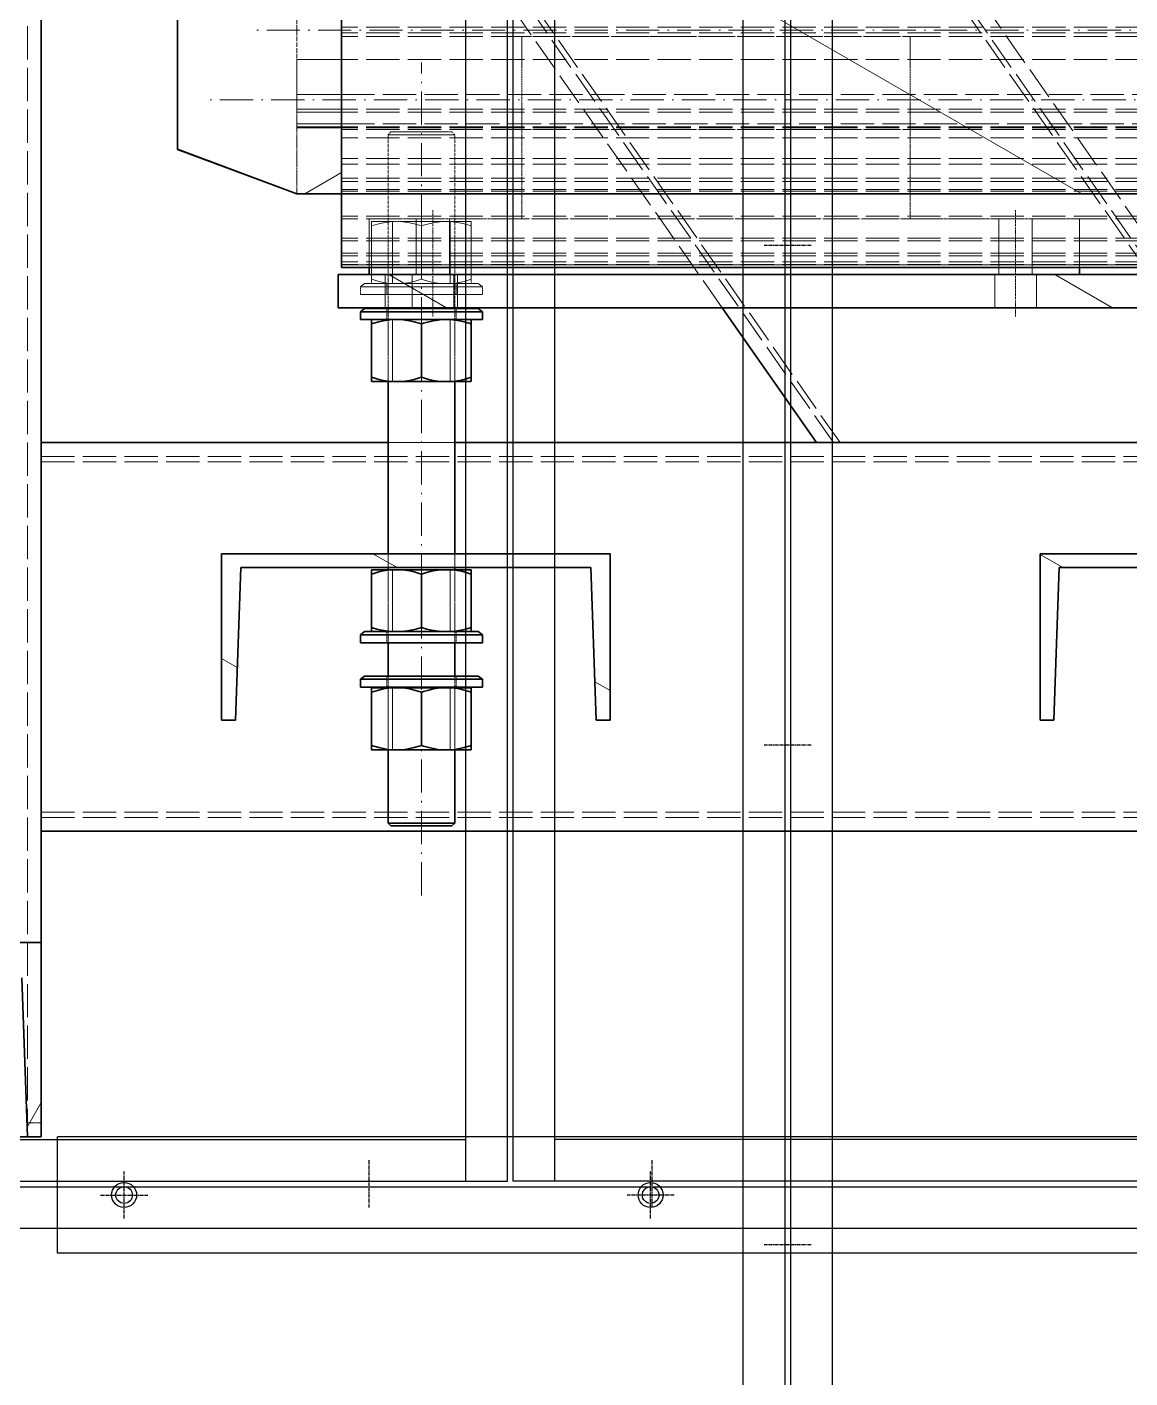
# Model space of a CAD drawing. Header units: millimetres. Extents: x 2773 to 32180, y 2797 to 23592.
# Drawn here: x 14013.7 to 14411.3, y 9967.6 to 10454.2 of the extents above; entities that cross this region are included whole.
import ezdxf

# ---------------------------------------------------------------- set-up
doc = ezdxf.new("R2010")
doc.units = ezdxf.units.MM
for name, pattern in [('CENTER', [2, 1.25, -0.25, 0.25, -0.25]), ('DASHDOT', [18.5, 12, -3, 0.5, -3]), ('DASHED', [15, 12, -3])]:
    doc.linetypes.add(name, pattern=pattern)
doc.layers.add('center', color=1, linetype='CENTER')

# ---------------------------------------------------------------- blocks, each defined once
blk = doc.blocks.new('A$C55E021B5')
at = {"color": 7, "linetype": 'DASHED', "lineweight": 13}
for p, q in [((585, 2140.5), (585, 0.5)), ((135.74, 250.5), (580, 884.97)), ((138.08, 250.5), (580, 881.62)), ((173.83, 313.61), (426.95, 675.11)), ((292.1, 250.5), (580, 661.67)), ((294.44, 250.5), (580, 658.32)), ((334.58, 299.11), (530.85, 579.41)), ((165.85, 400.11), (471.85, 400.11)), ((165.85, 398.11), (471.85, 398.11)), ((165.85, 396.75), (471.85, 396.75)), ((165.85, 388.47), (471.85, 388.47)), ((471.85, 375.91), (165.85, 375.91)), ((165.85, 370.55), (471.85, 370.55)), ((165.85, 369.47), (471.85, 369.47)), ((471.85, 365.27), (165.85, 365.27)), ((165.85, 364.27), (471.85, 364.27)), ((165.85, 363.89), (471.85, 363.89)), ((165.85, 363.26), (471.85, 363.26)), ((165.85, 360.24), (471.85, 360.24)), ((165.85, 352.8), (471.85, 352.8)), ((165.85, 350.81), (471.85, 350.81)), ((165.85, 345.8), (471.85, 345.8)), ((165.85, 344.57), (471.85, 344.57)), ((165.85, 341.67), (471.85, 341.67)), ((165.85, 341.08), (471.85, 341.08)), ((165.85, 340.13), (471.85, 340.13)), ((165.85, 332.12), (471.85, 332.12)), ((165.85, 332.12), (471.85, 332.12)), ((165.85, 331.16), (471.85, 331.16)), ((165.85, 324.18), (471.85, 324.18)), ((165.85, 324.18), (471.85, 324.18)), ((165.85, 323.22), (471.85, 323.22)), ((165.85, 318.77), (471.85, 318.77)), ((165.85, 318.77), (471.85, 318.77)), ((165.85, 317.81), (471.85, 317.81)), ((165.85, 315.61), (471.85, 315.61)), ((165.85, 315.61), (471.85, 315.61)), ((165.85, 314.65), (471.85, 314.65)), ((165.85, 314.57), (471.85, 314.57)), ((580, 245.5), (0, 245.5)), ((580, 243.58), (0, 243.58)), ((580, 117.42), (0, 117.42)), ((580, 115.5), (0, 115.5))]:
    blk.add_line(p, q, dxfattribs=at)
at = {"color": 7, "lineweight": 35, "ltscale": 0.436612}
blk.add_line((471.85, 602.11), (471.85, 340.15), dxfattribs=at)
at = {"color": 7, "lineweight": 35, "ltscale": 0.436557}
blk.add_line((471.85, 602.08), (471.85, 340.15), dxfattribs=at)
at = {"color": 7, "lineweight": 35, "ltscale": 0.383208}
blk.add_line((530.85, 586.08), (530.85, 356.15), dxfattribs=at)
at = {"color": 7, "lineweight": 13}
for p, q in [((471.85, 494.22), (204.99, 340.15)), ((165.85, 314.57), (471.85, 314.57))]:
    blk.add_line(p, q, dxfattribs=at)
at = {"color": 7, "linetype": 'DASHED', "lineweight": 13, "ltscale": 0.137745}
blk.add_line((487.85, 471.11), (487.85, 388.47), dxfattribs=at)
at = {"color": 7, "linetype": 'DASHDOT', "lineweight": 13}
for p, q in [((135.25, 399.11), (502.45, 399.11)), ((443, 87.42), (443, 387.42)), ((133.65, 374), (520.05, 374))]:
    blk.add_line(p, q, dxfattribs=at)
at = {"color": 7, "lineweight": 35}
for p, q in [((580, 403.04), (580, 0.5)), ((165.85, 340.15), (471.85, 340.15)), ((165.85, 340.13), (471.85, 340.13)), ((165.85, 313.61), (471.85, 313.61)), ((473, 311.11), (123, 311.11)), ((473, 299.11), (123, 299.11)), ((580, 110.5), (0, 110.5))]:
    blk.add_line(p, q, dxfattribs=at)
at = {"color": 7, "linetype": 'DASHED', "lineweight": 13, "ltscale": 0.055819}
for p, q in [((266.85, 396.75), (266.85, 363.26)), ((406.85, 396.75), (406.85, 363.26))]:
    blk.add_line(p, q, dxfattribs=at)
at = {"color": 7, "linetype": 'DASHED', "lineweight": 13, "ltscale": 0.233334}
for p, q in [((266.85, 396.75), (406.85, 396.75)), ((266.85, 363.26), (406.85, 363.26)), ((406.85, 331.11), (266.85, 331.11)), ((406.85, 331.11), (266.85, 331.11))]:
    blk.add_line(p, q, dxfattribs=at)
at = {"color": 7, "linetype": 'DASHED', "lineweight": 13, "ltscale": 0.026667}
for p, q in [((487.85, 388.47), (471.85, 388.47)), ((487.85, 375.91), (471.85, 375.91)), ((471.85, 370.55), (487.85, 370.55)), ((487.85, 369.47), (471.85, 369.47)), ((487.85, 365.27), (471.85, 365.27)), ((471.85, 364.27), (487.85, 364.27)), ((487.85, 363.89), (471.85, 363.89))]:
    blk.add_line(p, q, dxfattribs=at)
at = {"color": 7, "linetype": 'DASHED', "lineweight": 13, "ltscale": 0.031654}
blk.add_line((487.85, 388.47), (487.85, 369.47), dxfattribs=at)
at = {"color": 7, "linetype": 'DASHED', "lineweight": 13, "ltscale": 0.008669}
blk.add_line((487.85, 369.47), (487.85, 364.27), dxfattribs=at)
at = {"color": 7, "linetype": 'DASHED', "lineweight": 13, "ltscale": 0.048935}
blk.add_line((487.85, 369.47), (487.85, 340.11), dxfattribs=at)
at = {"color": 7, "linetype": 'DASHED', "lineweight": 13, "ltscale": 0.053582}
for p, q in [((266.85, 331.11), (266.85, 363.26)), ((406.85, 363.26), (406.85, 331.11))]:
    blk.add_line(p, q, dxfattribs=at)
at = {"color": 7, "linetype": 'DASHED', "lineweight": 13, "ltscale": 0.002357}
for p, q in [((432, 362.42), (431, 361.42)), ((454, 362.42), (455, 361.42))]:
    blk.add_line(p, q, dxfattribs=at)
at = {"color": 7, "linetype": 'DASHED', "lineweight": 13, "ltscale": 0.037552}
for p, q in [((453.53, 361.42), (431, 361.42)), ((455, 361.42), (432.47, 361.42)), ((453.53, 113.42), (431, 113.42))]:
    blk.add_line(p, q, dxfattribs=at)
at = {"color": 7, "linetype": 'DASHED', "lineweight": 13, "ltscale": 0.103846}
for p, q in [((431, 299.11), (431, 361.42)), ((455, 299.11), (455, 361.42))]:
    blk.add_line(p, q, dxfattribs=at)
at = {"color": 7, "linetype": 'DASHED', "lineweight": 13, "ltscale": 0.002245}
blk.add_line((433.35, 362.42), (432, 362.42), dxfattribs=at)
at = {"color": 7, "linetype": 'DASHED', "lineweight": 13, "ltscale": 0.034422}
blk.add_line((454, 362.42), (433.35, 362.42), dxfattribs=at)
at = {"color": 7, "linetype": 'DASHED', "lineweight": 13, "ltscale": 0.000634384}
blk.add_line((487.85, 363.89), (487.85, 364.27), dxfattribs=at)
at = {"color": 7, "lineweight": 35, "ltscale": 0.07647}
blk.add_line((530.85, 356.15), (487.85, 340.15), dxfattribs=at)
at = {"color": 7, "lineweight": 35, "ltscale": 0.076467}
blk.add_line((530.85, 356.11), (487.85, 340.11), dxfattribs=at)
at = {"color": 7, "lineweight": 35, "ltscale": 6.2561e-05}
blk.add_line((530.85, 356.15), (530.85, 356.11), dxfattribs=at)
at = {"color": 7, "lineweight": 13, "ltscale": 0.02533}
blk.add_line((485.01, 340.15), (471.85, 347.74), dxfattribs=at)
at = {"color": 7, "lineweight": 35, "ltscale": 0.026667}
for p, q in [((487.85, 340.15), (471.85, 340.15)), ((487.85, 340.11), (471.85, 340.11))]:
    blk.add_line(p, q, dxfattribs=at)
at = {"color": 7, "lineweight": 35, "ltscale": 2.67029e-05}
for p, q in [((471.85, 340.15), (471.85, 340.13)), ((471.85, 340.13), (471.85, 340.15))]:
    blk.add_line(p, q, dxfattribs=at)
at = {"color": 7, "linetype": 'DASHED', "lineweight": 13, "ltscale": 2.82288e-05}
blk.add_line((471.85, 340.13), (471.85, 340.11), dxfattribs=at)
at = {"color": 7, "lineweight": 35, "ltscale": 0.042601}
blk.add_line((471.85, 340.13), (471.85, 314.57), dxfattribs=at)
at = {"color": 7, "lineweight": 35, "ltscale": 5.49316e-05}
blk.add_line((487.85, 340.15), (487.85, 340.11), dxfattribs=at)
at = {"color": 7, "linetype": 'DASHED', "lineweight": 13, "ltscale": 0.101667}
blk.add_line((266.85, 331.11), (205.85, 331.11), dxfattribs=at)
at = {"color": 7, "linetype": 'DASHED', "lineweight": 13, "ltscale": 0.029166}
for p, q in [((205.85, 331.11), (205.85, 313.61)), ((461.85, 313.61), (461.85, 331.11))]:
    blk.add_line(p, q, dxfattribs=at)
at = {"color": 7, "linetype": 'DASHED', "lineweight": 13, "ltscale": 0.033333}
for p, q in [((222.85, 311.11), (222.85, 331.11)), ((234.85, 311.11), (234.85, 331.11)), ((432.85, 311.11), (432.85, 331.11)), ((444.85, 311.11), (444.85, 331.11))]:
    blk.add_line(p, q, dxfattribs=at)
at = {"color": 7, "linetype": 'DASHDOT', "lineweight": 13, "ltscale": 0.064}
for p, q in [((228.85, 295.91), (228.85, 334.31)), ((438.85, 295.91), (438.85, 334.31))]:
    blk.add_line(p, q, dxfattribs=at)
at = {"color": 7, "linetype": 'DASHED', "lineweight": 13, "ltscale": 0.091666}
blk.add_line((461.85, 331.11), (406.85, 331.11), dxfattribs=at)
at = {"color": 7, "linetype": 'DASHED', "lineweight": 13, "ltscale": 0.012392}
for p, q in [((432.43, 330.1), (425, 330.1)), ((461, 330.1), (453.56, 330.1)), ((432.43, 307.8), (425, 307.8)), ((461, 307.8), (453.56, 307.8)), ((432.43, 182.39), (425, 182.39)), ((461, 182.39), (453.56, 182.39))]:
    blk.add_line(p, q, dxfattribs=at)
at = {"color": 7, "linetype": 'DASHED', "lineweight": 13, "ltscale": 0.002592}
for p, q in [((425, 330.1), (425, 328.55)), ((461, 330.1), (461, 328.55)), ((425, 307.8), (425, 309.36)), ((461, 307.8), (461, 309.36))]:
    blk.add_line(p, q, dxfattribs=at)
at = {"color": 7, "linetype": 'DASHED', "lineweight": 13, "ltscale": 0.031982}
for p, q in [((425, 309.36), (425, 328.55)), ((443, 309.36), (443, 328.55)), ((443, 309.36), (443, 328.55)), ((461, 309.36), (461, 328.55)), ((443, 274.06), (443, 293.25)), ((443, 183.95), (443, 203.13)), ((443, 141.43), (443, 160.62))]:
    blk.add_line(p, q, dxfattribs=at)
at = {"color": 7, "linetype": 'DASHED', "lineweight": 13, "ltscale": 0.005216}
for p, q in [((432.43, 330.1), (435.56, 330.1)), ((432.43, 307.8), (435.56, 307.8)), ((432.43, 294.8), (435.56, 294.8)), ((432.43, 182.39), (435.56, 182.39))]:
    blk.add_line(p, q, dxfattribs=at)
at = {"color": 7, "linetype": 'DASHED', "lineweight": 13, "ltscale": 0.037167}
for p, q in [((432.62, 307.8), (432.62, 330.1)), ((453.38, 307.8), (453.38, 330.1)), ((432.62, 272.5), (432.62, 294.8)), ((453.38, 272.5), (453.38, 294.8)), ((432.62, 182.39), (432.62, 204.69)), ((453.38, 182.39), (453.38, 204.69)), ((431, 139.87), (431, 162.17)), ((432.62, 139.87), (432.62, 162.17)), ((453.38, 139.87), (453.38, 162.17)), ((455, 139.87), (455, 162.17))]:
    blk.add_line(p, q, dxfattribs=at)
at = {"color": 7, "linetype": 'DASHED', "lineweight": 13, "ltscale": 0.024784}
for p, q in [((450.43, 330.1), (435.56, 330.1)), ((450.43, 307.8), (435.56, 307.8)), ((450.43, 294.8), (435.56, 294.8)), ((450.43, 182.39), (435.56, 182.39))]:
    blk.add_line(p, q, dxfattribs=at)
at = {"color": 7, "linetype": 'DASHED', "lineweight": 13, "ltscale": 0.005215}
for p, q in [((450.43, 330.1), (453.56, 330.1)), ((450.43, 307.8), (453.56, 307.8)), ((450.43, 294.8), (453.56, 294.8)), ((450.43, 182.39), (453.56, 182.39))]:
    blk.add_line(p, q, dxfattribs=at)
at = {"color": 7, "lineweight": 35, "ltscale": 0.004167}
for p, q in [((205.85, 313.61), (205.85, 311.11)), ((461.85, 311.11), (461.85, 313.61))]:
    blk.add_line(p, q, dxfattribs=at)
at = {"color": 7, "lineweight": 35, "ltscale": 0.001594}
blk.add_line((471.85, 313.61), (471.85, 314.57), dxfattribs=at)
at = {"color": 7, "lineweight": 13, "ltscale": 0.04}
for p, q in [((214.7, 311.11), (193.92, 299.11)), ((454.7, 311.11), (433.92, 299.11))]:
    blk.add_line(p, q, dxfattribs=at)
at = {"color": 7, "linetype": 'DASHED', "lineweight": 13, "ltscale": 0.426667}
blk.add_line((461.85, 311.11), (205.85, 311.11), dxfattribs=at)
at = {"color": 7, "linetype": 'DASHED', "lineweight": 13, "ltscale": 0.02}
for p, q in [((221.35, 299.11), (221.35, 311.11)), ((236.35, 299.11), (236.35, 311.11)), ((430, 299.11), (430, 311.11)), ((431.35, 299.11), (431.35, 311.11)), ((446.35, 299.11), (446.35, 311.11)), ((456, 299.11), (456, 311.11))]:
    blk.add_line(p, q, dxfattribs=at)
at = {"color": 7, "linetype": 'DASHED', "lineweight": 13, "ltscale": 0.003151}
for p, q in [((422.5, 307.8), (421, 306.65)), ((463.5, 307.8), (465, 306.65))]:
    blk.add_line(p, q, dxfattribs=at)
at = {"color": 7, "linetype": 'DASHED', "lineweight": 13, "ltscale": 0.036667}
for p, q in [((443, 306.65), (421, 306.65)), ((465, 306.65), (443, 306.65)), ((443, 303.8), (421, 303.8)), ((465, 303.8), (443, 303.8)), ((443, 297.65), (421, 297.65)), ((465, 297.65), (443, 297.65)), ((443, 181.26), (421, 181.26)), ((465, 181.26), (443, 181.26)), ((443, 165.26), (421, 165.26)), ((465, 165.26), (443, 165.26))]:
    blk.add_line(p, q, dxfattribs=at)
at = {"color": 7, "linetype": 'DASHED', "lineweight": 13, "ltscale": 0.004749}
for p, q in [((421, 303.8), (421, 306.65)), ((465, 303.8), (465, 306.65))]:
    blk.add_line(p, q, dxfattribs=at)
at = {"color": 7, "linetype": 'DASHED', "lineweight": 13, "ltscale": 0.034167}
for p, q in [((443, 307.8), (422.5, 307.8)), ((463.5, 307.8), (443, 307.8))]:
    blk.add_line(p, q, dxfattribs=at)
at = {"color": 7, "linetype": 'DASHED', "lineweight": 13, "ltscale": 0.006667}
for p, q in [((430.5, 303.8), (430.5, 307.8)), ((455.5, 303.8), (455.5, 307.8)), ((430.5, 294.8), (430.5, 298.8)), ((455.5, 294.8), (455.5, 298.8)), ((430.5, 178.41), (430.5, 182.41)), ((455.5, 178.41), (455.5, 182.41)), ((430.5, 162.41), (430.5, 166.41)), ((431, 162.41), (431, 166.41)), ((455, 162.41), (455, 166.41)), ((455.5, 162.41), (455.5, 166.41))]:
    blk.add_line(p, q, dxfattribs=at)
at = {"color": 7, "lineweight": 35, "ltscale": 0.02}
for p, q in [((473, 311.11), (473, 299.11)), ((431, 166.41), (431, 178.41)), ((455, 166.41), (455, 178.41))]:
    blk.add_line(p, q, dxfattribs=at)
at = {"color": 7, "lineweight": 35, "ltscale": 0.098909}
blk.add_line((300.54, 250.5), (334.58, 299.11), dxfattribs=at)
at = {"color": 7, "lineweight": 35, "ltscale": 0.003151}
for p, q in [((422.5, 298.8), (421, 297.65)), ((463.5, 298.8), (465, 297.65)), ((422.5, 182.41), (421, 181.26)), ((463.5, 182.41), (465, 181.26)), ((422.5, 166.41), (421, 165.26)), ((463.5, 166.41), (465, 165.26))]:
    blk.add_line(p, q, dxfattribs=at)
at = {"color": 7, "lineweight": 35, "ltscale": 0.036667}
for p, q in [((443, 297.65), (421, 297.65)), ((465, 297.65), (443, 297.65)), ((443, 294.8), (421, 294.8)), ((465, 294.8), (443, 294.8)), ((443, 181.26), (421, 181.26)), ((465, 181.26), (443, 181.26)), ((443, 178.41), (421, 178.41)), ((465, 178.41), (443, 178.41)), ((443, 165.26), (421, 165.26)), ((443, 162.41), (421, 162.41)), ((465, 165.26), (443, 165.26)), ((465, 162.41), (443, 162.41))]:
    blk.add_line(p, q, dxfattribs=at)
at = {"color": 7, "lineweight": 35, "ltscale": 0.004748}
for p, q in [((421, 294.8), (421, 297.65)), ((465, 294.8), (465, 297.65))]:
    blk.add_line(p, q, dxfattribs=at)
at = {"color": 7, "lineweight": 35, "ltscale": 0.034167}
for p, q in [((443, 298.8), (422.5, 298.8)), ((463.5, 298.8), (443, 298.8)), ((443, 182.41), (422.5, 182.41)), ((463.5, 182.41), (443, 182.41)), ((443, 166.41), (422.5, 166.41)), ((463.5, 166.41), (443, 166.41))]:
    blk.add_line(p, q, dxfattribs=at)
at = {"color": 7, "lineweight": 35, "ltscale": 0.000518036}
for p, q in [((431, 298.8), (431, 299.11)), ((455, 298.8), (455, 299.11))]:
    blk.add_line(p, q, dxfattribs=at)
at = {"color": 7, "linetype": 'DASHED', "lineweight": 13, "ltscale": 0.043833}
for p, q in [((431, 272.5), (431, 298.8)), ((455, 272.5), (455, 298.8))]:
    blk.add_line(p, q, dxfattribs=at)
at = {"color": 7, "lineweight": 35, "ltscale": 0.006379}
blk.add_line((428.83, 294.8), (425, 294.8), dxfattribs=at)
at = {"color": 7, "lineweight": 35, "ltscale": 0.002592}
for p, q in [((425, 294.8), (425, 293.25)), ((461, 294.8), (461, 293.25)), ((425, 272.5), (425, 274.06)), ((461, 272.5), (461, 274.06)), ((425, 204.69), (425, 203.13)), ((461, 204.69), (461, 203.13)), ((425, 162.17), (425, 160.62)), ((461, 162.17), (461, 160.62)), ((425, 139.87), (425, 141.43)), ((461, 139.87), (461, 141.43))]:
    blk.add_line(p, q, dxfattribs=at)
at = {"color": 7, "lineweight": 35, "ltscale": 0.031982}
for p, q in [((425, 274.06), (425, 293.25)), ((443, 274.06), (443, 293.25)), ((461, 274.06), (461, 293.25)), ((425, 183.95), (425, 203.13)), ((443, 183.95), (443, 203.13)), ((461, 183.95), (461, 203.13)), ((425, 141.43), (425, 160.62)), ((443, 141.43), (443, 160.62)), ((461, 141.43), (461, 160.62))]:
    blk.add_line(p, q, dxfattribs=at)
at = {"color": 7, "linetype": 'DASHED', "lineweight": 13, "ltscale": 0.006013}
blk.add_line((432.43, 294.8), (428.83, 294.8), dxfattribs=at)
at = {"color": 7, "linetype": 'DASHED', "lineweight": 13, "ltscale": 0.006026}
blk.add_line((457.18, 294.8), (453.56, 294.8), dxfattribs=at)
at = {"color": 7, "lineweight": 35, "ltscale": 0.006367}
blk.add_line((461, 294.8), (457.18, 294.8), dxfattribs=at)
at = {"color": 7, "lineweight": 35, "ltscale": 0.012392}
for p, q in [((432.43, 272.5), (425, 272.5)), ((461, 272.5), (453.56, 272.5)), ((432.43, 204.69), (425, 204.69)), ((461, 204.69), (453.56, 204.69)), ((432.43, 162.17), (425, 162.17)), ((461, 162.17), (453.56, 162.17)), ((432.43, 139.87), (425, 139.87)), ((461, 139.87), (453.56, 139.87))]:
    blk.add_line(p, q, dxfattribs=at)
at = {"color": 7, "lineweight": 35, "ltscale": 0.103337}
for p, q in [((431, 210.5), (431, 272.5)), ((455, 210.5), (455, 272.5))]:
    blk.add_line(p, q, dxfattribs=at)
at = {"color": 7, "lineweight": 35, "ltscale": 0.005216}
for p, q in [((432.43, 272.5), (435.56, 272.5)), ((432.43, 204.69), (435.56, 204.69)), ((432.43, 162.17), (435.56, 162.17)), ((432.43, 139.87), (435.56, 139.87))]:
    blk.add_line(p, q, dxfattribs=at)
at = {"color": 7, "lineweight": 35, "ltscale": 0.024784}
for p, q in [((450.43, 272.5), (435.56, 272.5)), ((450.43, 204.69), (435.56, 204.69)), ((450.43, 162.17), (435.56, 162.17)), ((450.43, 139.87), (435.56, 139.87))]:
    blk.add_line(p, q, dxfattribs=at)
at = {"color": 7, "lineweight": 35, "ltscale": 0.005215}
for p, q in [((450.43, 272.5), (453.56, 272.5)), ((450.43, 204.69), (453.56, 204.69)), ((450.43, 162.17), (453.56, 162.17)), ((450.43, 139.87), (453.56, 139.87))]:
    blk.add_line(p, q, dxfattribs=at)
at = {"color": 7, "lineweight": 35, "ltscale": 0.443333}
blk.add_line((431, 250.5), (165, 250.5), dxfattribs=at)
at = {"color": 7, "lineweight": 35, "ltscale": 0.225908}
blk.add_line((165, 250.5), (300.54, 250.5), dxfattribs=at)
at = {"color": 7, "linetype": 'DASHED', "lineweight": 13, "ltscale": 0.04}
blk.add_line((455, 250.5), (431, 250.5), dxfattribs=at)
at = {"color": 7, "lineweight": 35, "ltscale": 0.208333}
blk.add_line((580, 250.5), (455, 250.5), dxfattribs=at)
at = {"color": 7, "lineweight": 35, "ltscale": 0.233333}
for p, q in [((580, 250.5), (580, 110.5)), ((80, 210.5), (220, 210.5))]:
    blk.add_line(p, q, dxfattribs=at)
at = {"color": 7, "lineweight": 13, "ltscale": 0.015827}
blk.add_line((220, 210.25), (211.78, 205.5), dxfattribs=at)
at = {"color": 7, "lineweight": 35, "ltscale": 0.1}
for p, q in [((220, 210.5), (220, 150.5)), ((375, 150.5), (375, 210.5)), ((515, 210.5), (515, 150.5))]:
    blk.add_line(p, q, dxfattribs=at)
at = {"color": 7, "lineweight": 35, "ltscale": 0.233334}
for p, q in [((375, 210.5), (515, 210.5)), ((720, 70.5), (580, 70.5)), ((580, 0.5), (720, 0.5)), ((720, 0.5), (580, 0.5)), ((720, 0.5), (580, 0.5))]:
    blk.add_line(p, q, dxfattribs=at)
at = {"color": 7, "linetype": 'DASHED', "lineweight": 13, "ltscale": 0.008333}
for p, q in [((431, 205.5), (431, 210.5)), ((455, 205.5), (455, 210.5))]:
    blk.add_line(p, q, dxfattribs=at)
at = {"color": 7, "lineweight": 13, "ltscale": 0.016666}
blk.add_line((460.44, 210.5), (451.78, 205.5), dxfattribs=at)
at = {"color": 7, "lineweight": 35, "ltscale": 0.210265}
for p, q in [((86.92, 205.5), (213.08, 205.5)), ((381.92, 205.5), (508.08, 205.5))]:
    blk.add_line(p, q, dxfattribs=at)
at = {"color": 7, "lineweight": 35, "ltscale": 0.091722}
for p, q in [((215, 150.5), (213.08, 205.5)), ((380, 150.5), (381.92, 205.5)), ((510, 150.5), (508.08, 205.5))]:
    blk.add_line(p, q, dxfattribs=at)
at = {"color": 7, "lineweight": 35, "ltscale": 0.00135}
for p, q in [((431, 204.69), (431, 205.5)), ((455, 204.69), (455, 205.5))]:
    blk.add_line(p, q, dxfattribs=at)
at = {"color": 7, "linetype": 'DASHED', "lineweight": 13, "ltscale": 0.043793}
for p, q in [((431, 178.41), (431, 204.69)), ((455, 178.41), (455, 204.69))]:
    blk.add_line(p, q, dxfattribs=at)
at = {"color": 7, "lineweight": 35, "ltscale": 0.004749}
for p, q in [((421, 178.41), (421, 181.26)), ((465, 178.41), (465, 181.26)), ((421, 162.41), (421, 165.26)), ((465, 162.41), (465, 165.26))]:
    blk.add_line(p, q, dxfattribs=at)
at = {"color": 7, "lineweight": 35, "ltscale": 0.002551}
for p, q in [((425, 182.42), (425, 183.95)), ((461, 182.42), (461, 183.95))]:
    blk.add_line(p, q, dxfattribs=at)
at = {"color": 7, "linetype": 'DASHED', "lineweight": 13, "ltscale": 4.19617e-05}
for p, q in [((425, 182.39), (425, 182.42)), ((461, 182.39), (461, 182.42))]:
    blk.add_line(p, q, dxfattribs=at)
at = {"color": 7, "linetype": 'DASHED', "lineweight": 13, "ltscale": 0.000535501}
blk.add_line((432.43, 182.39), (432.11, 182.41), dxfattribs=at)
at = {"color": 7, "linetype": 'DASHED', "lineweight": 13, "ltscale": 0.000524018}
blk.add_line((435.56, 182.39), (435.88, 182.41), dxfattribs=at)
at = {"color": 7, "linetype": 'DASHED', "lineweight": 13, "ltscale": 0.000524779}
blk.add_line((450.43, 182.39), (450.12, 182.41), dxfattribs=at)
at = {"color": 7, "linetype": 'DASHED', "lineweight": 13, "ltscale": 0.000536262}
blk.add_line((453.56, 182.39), (453.88, 182.41), dxfattribs=at)
at = {"color": 7, "lineweight": 13, "ltscale": 0.010896}
blk.add_line((515, 172.72), (509.34, 169.45), dxfattribs=at)
at = {"color": 7, "lineweight": 13, "ltscale": 0.010552}
blk.add_line((380.48, 164.34), (375, 161.17), dxfattribs=at)
at = {"color": 7, "lineweight": 35, "ltscale": 0.000402451}
for p, q in [((431, 162.17), (431, 162.41)), ((455, 162.17), (455, 162.41))]:
    blk.add_line(p, q, dxfattribs=at)
at = {"color": 7, "lineweight": 35, "ltscale": 0.008333}
for p, q in [((215, 150.5), (220, 150.5)), ((580, 0.5), (580, 5.5)), ((580, 0.5), (580, 5.5))]:
    blk.add_line(p, q, dxfattribs=at)
at = {"color": 7, "lineweight": 35, "ltscale": 0.008334}
for p, q in [((375, 150.5), (380, 150.5)), ((510, 150.5), (515, 150.5)), ((580, 0.5), (585, 0.5))]:
    blk.add_line(p, q, dxfattribs=at)
at = {"color": 7, "lineweight": 35, "ltscale": 0.044088}
for p, q in [((431, 113.42), (431, 139.87)), ((455, 113.42), (455, 139.87))]:
    blk.add_line(p, q, dxfattribs=at)
at = {"color": 7, "lineweight": 35, "ltscale": 0.002448}
blk.add_line((432.47, 113.42), (431, 113.42), dxfattribs=at)
at = {"color": 7, "lineweight": 35, "ltscale": 0.002357}
for p, q in [((432, 112.42), (431, 113.42)), ((454, 112.42), (455, 113.42))]:
    blk.add_line(p, q, dxfattribs=at)
at = {"color": 7, "lineweight": 35, "ltscale": 0.002245}
blk.add_line((433.35, 112.42), (432, 112.42), dxfattribs=at)
at = {"color": 7, "lineweight": 35, "ltscale": 0.037552}
blk.add_line((455, 113.42), (432.47, 113.42), dxfattribs=at)
at = {"color": 7, "lineweight": 35, "ltscale": 0.034422}
blk.add_line((454, 112.42), (433.35, 112.42), dxfattribs=at)
at = {"color": 7, "linetype": 'DASHED', "lineweight": 13, "ltscale": 0.002448}
blk.add_line((455, 113.42), (453.53, 113.42), dxfattribs=at)
at = {"color": 7, "lineweight": 35, "ltscale": 0.116667}
blk.add_line((580, 0.5), (580, 70.5), dxfattribs=at)
at = {"color": 7, "lineweight": 35, "ltscale": 0.095349}
blk.add_line((585, 0.5), (587, 57.67), dxfattribs=at)
at = {"color": 7, "lineweight": 13, "ltscale": 0.017065}
blk.add_line((585.12, 3.93), (580, 12.79), dxfattribs=at)
at = {"color": 7, "linetype": 'DASHED', "lineweight": 13, "ltscale": 0.008625}
blk.add_line((580, 5.5), (585.17, 5.5), dxfattribs=at)
blk.add_line((580, 5.5), (585.17, 5.5), dxfattribs=at)
at = {"color": 7, "linetype": 'DASHED', "lineweight": 13}
for points in [[(432.43, 330.1), (430.9, 329.95), (429.31, 329.69), (427.63, 329.32), (425.82, 328.81), (425, 328.55)], [(432.43, 330.1), (430.9, 329.95), (429.31, 329.69), (427.63, 329.32), (425.82, 328.81), (425, 328.55)], [(435.56, 330.1), (437.1, 329.95), (438.69, 329.69), (440.37, 329.32), (442.18, 328.81), (443, 328.55)], [(435.56, 330.1), (437.1, 329.95), (438.69, 329.69), (440.37, 329.32), (442.18, 328.81), (443, 328.55)], [(450.43, 330.1), (448.9, 329.95), (447.31, 329.69), (445.63, 329.32), (443.82, 328.81), (443, 328.55)], [(450.43, 330.1), (448.9, 329.95), (447.31, 329.69), (445.63, 329.32), (443.82, 328.81), (443, 328.55)], [(453.56, 330.1), (455.1, 329.95), (456.69, 329.69), (458.37, 329.32), (460.18, 328.81), (461, 328.55)], [(453.56, 330.1), (455.1, 329.95), (456.69, 329.69), (458.37, 329.32), (460.18, 328.81), (461, 328.55)], [(432.43, 307.8), (430.9, 307.95), (429.31, 308.21), (427.63, 308.58), (425.82, 309.09), (425, 309.36)], [(432.43, 307.8), (430.9, 307.95), (429.31, 308.21), (427.63, 308.58), (425.82, 309.09), (425, 309.36)], [(435.56, 307.8), (437.1, 307.95), (438.69, 308.21), (440.37, 308.58), (442.18, 309.09), (443, 309.36)], [(435.56, 307.8), (437.1, 307.95), (438.69, 308.21), (440.37, 308.58), (442.18, 309.09), (443, 309.36)], [(450.43, 307.8), (448.9, 307.95), (447.31, 308.21), (445.63, 308.58), (443.82, 309.09), (443, 309.36)], [(450.43, 307.8), (448.9, 307.95), (447.31, 308.21), (445.63, 308.58), (443.82, 309.09), (443, 309.36)], [(453.56, 307.8), (455.1, 307.95), (456.69, 308.21), (458.37, 308.58), (460.18, 309.09), (461, 309.36)], [(453.56, 307.8), (455.1, 307.95), (456.69, 308.21), (458.37, 308.58), (460.18, 309.09), (461, 309.36)], [(432.43, 294.8), (430.9, 294.65), (429.31, 294.39), (427.63, 294.02), (425.82, 293.51), (425, 293.25)], [(435.56, 294.8), (437.1, 294.65), (438.69, 294.39), (440.37, 294.02), (442.18, 293.51), (443, 293.25)], [(450.43, 294.8), (448.9, 294.65), (447.31, 294.39), (445.63, 294.02), (443.82, 293.51), (443, 293.25)], [(453.56, 294.8), (455.1, 294.65), (456.69, 294.39), (458.37, 294.02), (460.18, 293.51), (461, 293.25)], [(432.43, 272.5), (430.9, 272.65), (429.31, 272.91), (427.63, 273.28), (425.82, 273.79), (425, 274.06)], [(435.56, 272.5), (437.1, 272.65), (438.69, 272.91), (440.37, 273.28), (442.18, 273.79), (443, 274.06)], [(450.43, 272.5), (448.9, 272.65), (447.31, 272.91), (445.63, 273.28), (443.82, 273.79), (443, 274.06)], [(453.56, 272.5), (455.1, 272.65), (456.69, 272.91), (458.37, 273.28), (460.18, 273.79), (461, 274.06)], [(432.43, 204.69), (430.9, 204.54), (429.31, 204.28), (427.63, 203.91), (425.82, 203.4), (425, 203.13)], [(435.56, 204.69), (437.1, 204.54), (438.69, 204.28), (440.37, 203.91), (442.18, 203.4), (443, 203.13)], [(450.43, 204.69), (448.9, 204.54), (447.31, 204.28), (445.63, 203.91), (443.82, 203.4), (443, 203.13)], [(453.56, 204.69), (455.1, 204.54), (456.69, 204.28), (458.37, 203.91), (460.18, 203.4), (461, 203.13)], [(432.43, 182.39), (430.9, 182.54), (429.31, 182.8), (427.63, 183.17), (425.82, 183.68), (425, 183.95)], [(435.56, 182.39), (437.1, 182.54), (438.69, 182.8), (440.37, 183.17), (442.18, 183.68), (443, 183.95)], [(450.43, 182.39), (448.9, 182.54), (447.31, 182.8), (445.63, 183.17), (443.82, 183.68), (443, 183.95)], [(453.56, 182.39), (455.1, 182.54), (456.69, 182.8), (458.37, 183.17), (460.18, 183.68), (461, 183.95)], [(432.43, 162.17), (430.9, 162.02), (429.31, 161.76), (427.63, 161.39), (425.82, 160.88), (425, 160.62)], [(435.56, 162.17), (437.1, 162.02), (438.69, 161.76), (440.37, 161.39), (442.18, 160.88), (443, 160.62)], [(450.43, 162.17), (448.9, 162.02), (447.31, 161.76), (445.63, 161.39), (443.82, 160.88), (443, 160.62)], [(453.56, 162.17), (455.1, 162.02), (456.69, 161.76), (458.37, 161.39), (460.18, 160.88), (461, 160.62)], [(432.43, 139.87), (430.9, 140.02), (429.31, 140.28), (427.63, 140.66), (425.82, 141.16), (425, 141.43)], [(435.56, 139.87), (437.1, 140.02), (438.69, 140.28), (440.37, 140.66), (442.18, 141.16), (443, 141.43)], [(450.43, 139.87), (448.9, 140.02), (447.31, 140.28), (445.63, 140.66), (443.82, 141.16), (443, 141.43)], [(453.56, 139.87), (455.1, 140.02), (456.69, 140.28), (458.37, 140.66), (460.18, 141.16), (461, 141.43)]]:
    blk.add_lwpolyline(points, dxfattribs=at)
at = {"color": 7, "lineweight": 35}
for points in [[(432.43, 294.8), (430.9, 294.65), (429.31, 294.39), (427.63, 294.02), (425.82, 293.51), (425, 293.25)], [(435.56, 294.8), (437.1, 294.65), (438.69, 294.39), (440.37, 294.02), (442.18, 293.51), (443, 293.25)], [(450.43, 294.8), (448.9, 294.65), (447.31, 294.39), (445.63, 294.02), (443.82, 293.51), (443, 293.25)], [(453.56, 294.8), (455.1, 294.65), (456.69, 294.39), (458.37, 294.02), (460.18, 293.51), (461, 293.25)], [(432.43, 272.5), (430.9, 272.65), (429.31, 272.91), (427.63, 273.28), (425.82, 273.79), (425, 274.06)], [(435.56, 272.5), (437.1, 272.65), (438.69, 272.91), (440.37, 273.28), (442.18, 273.79), (443, 274.06)], [(450.43, 272.5), (448.9, 272.65), (447.31, 272.91), (445.63, 273.28), (443.82, 273.79), (443, 274.06)], [(453.56, 272.5), (455.1, 272.65), (456.69, 272.91), (458.37, 273.28), (460.18, 273.79), (461, 274.06)], [(432.43, 204.69), (430.9, 204.54), (429.31, 204.28), (427.63, 203.91), (425.82, 203.4), (425, 203.13)], [(435.56, 204.69), (437.1, 204.54), (438.69, 204.28), (440.37, 203.91), (442.18, 203.4), (443, 203.13)], [(450.43, 204.69), (448.9, 204.54), (447.31, 204.28), (445.63, 203.91), (443.82, 203.4), (443, 203.13)], [(453.56, 204.69), (455.1, 204.54), (456.69, 204.28), (458.37, 203.91), (460.18, 203.4), (461, 203.13)], [(432.11, 182.41), (430.15, 182.65), (428.08, 183.06), (426.98, 183.34), (425, 183.95)], [(435.88, 182.41), (437.84, 182.65), (439.92, 183.06), (441.02, 183.34), (443, 183.95)], [(450.12, 182.41), (448.16, 182.65), (446.08, 183.06), (444.98, 183.34), (443, 183.95)], [(453.88, 182.41), (455.85, 182.65), (457.92, 183.06), (459.02, 183.34), (461, 183.95)], [(432.43, 162.17), (430.9, 162.02), (429.31, 161.76), (427.63, 161.39), (425.82, 160.88), (425, 160.62)], [(435.56, 162.17), (437.1, 162.02), (438.69, 161.76), (440.37, 161.39), (442.18, 160.88), (443, 160.62)], [(450.43, 162.17), (448.9, 162.02), (447.31, 161.76), (445.63, 161.39), (443.82, 160.88), (443, 160.62)], [(453.56, 162.17), (455.1, 162.02), (456.69, 161.76), (458.37, 161.39), (460.18, 160.88), (461, 160.62)], [(432.43, 139.87), (430.9, 140.02), (429.31, 140.28), (427.63, 140.66), (425.82, 141.16), (425, 141.43)], [(435.56, 139.87), (437.1, 140.02), (438.69, 140.28), (440.37, 140.66), (442.18, 141.16), (443, 141.43)], [(450.43, 139.87), (448.9, 140.02), (447.31, 140.28), (445.63, 140.66), (443.82, 141.16), (443, 141.43)], [(453.56, 139.87), (455.1, 140.02), (456.69, 140.28), (458.37, 140.66), (460.18, 141.16), (461, 141.43)]]:
    blk.add_lwpolyline(points, dxfattribs=at)
blk = doc.blocks.new('A$C71496198')
for p, q in [((0, 0), (0, 427.76)), ((0, 427.76), (42, 427.76)), ((42, 0), (42, 427.76)), ((0, 0), (42, 0))]:
    blk.add_line(p, q)
for centre in [(21, 403.76), (21, 214), (21, 24)]:
    blk.add_circle(centre, 3)
at = {"layer": 'center'}
for p, q in [((21, 412.26), (21, 395.26)), ((12.5, 403.76), (29.5, 403.76)), ((21, 205.5), (21, 222.5)), ((12.5, 214), (29.5, 214)), ((21, 13.5), (21, 32.5)), ((12.5, 24), (29.5, 24))]:
    blk.add_line(p, q, dxfattribs=at)
blk = doc.blocks.new('A$C1F404FBA')
for p, q in [((9.5, 2586), (9.5, 0)), ((24.5, 2586), (24.5, 0))]:
    blk.add_line(p, q)
at = {"layer": 'center'}
for p, q in [((17, 573), (0, 573)), ((17, 393), (0, 393)), ((17, 213), (0, 213))]:
    blk.add_line(p, q, dxfattribs=at)
blk = doc.blocks.new('A$C25707C5C')
for p, q in [((1100, 2586), (1100, 0)), ((1085, 0), (1085, 2555.83))]:
    blk.add_line(p, q)
for centre in [(861.86, 231), (1051.62, 231)]:
    blk.add_circle(centre, 4.5)
at = {"layer": 'center'}
for p, q in [((1109.5, 573), (1092.5, 573)), ((1109.5, 393), (1092.5, 393)), ((861.86, 222.5), (861.86, 239.5)), ((1051.62, 222.5), (1051.62, 239.5)), ((853.36, 231), (870.36, 231)), ((1060.12, 231), (1043.12, 231)), ((1109.5, 213), (1092.5, 213))]:
    blk.add_line(p, q, dxfattribs=at)
blk = doc.blocks.new('A$C598110FA')
for p, q in [((0, 9.5), (0, 2265.5)), ((0, 9.5), (0, 2265.5)), ((15, 9.5), (15, 2265.5)), ((1001, 24.5), (15, 24.5)), ((1100, 9.5), (0, 9.5))]:
    blk.add_line(p, q)
at = {"layer": 'center'}
blk.add_line((50, 17), (50, 0), dxfattribs=at)
blk = doc.blocks.new('A$C35EA48DC')
for p, q in [((1085, 9.5), (1085, 2265.5)), ((1100, 9.5), (1100, 2265.5)), ((1100, 9.5), (1100, 2265.5)), ((99, 24.5), (1085, 24.5)), ((0, 9.5), (1100, 9.5))]:
    blk.add_line(p, q)
at = {"layer": 'center'}
blk.add_line((1050, 17), (1050, 0), dxfattribs=at)
blk = doc.blocks.new('1')
at = {"color": 7}
for p, q in [((13086.86, 10036.47), (15486.87, 10036.47)), ((13101.86, 10021.47), (15486.87, 10021.47))]:
    blk.add_line(p, q, dxfattribs=at)
for name, p in [('A$C25707C5C', (13186.86, 9802.47)), ('A$C1F404FBA', (14279.36, 9802.47))]:
    blk.add_blockref(name, p)
for name, p in [('A$C35EA48DC', (13086.93, 10028.97)), ('A$C598110FA', (14188.93, 10028.97))]:
    blk.add_blockref(name, p, dxfattribs=at)
at = {"xscale": -1}
blk.add_blockref('A$C55E021B5', (14598.86, 10053.97), dxfattribs=at)
at = {"rotation": 90}
blk.add_blockref('A$C71496198', (14452.49, 10012.47), dxfattribs=at)

msp = doc.modelspace()

# ---------------------------------------------------------------- block references
msp.add_blockref('1', (0, 0))

doc.saveas('drawing.dxf')
